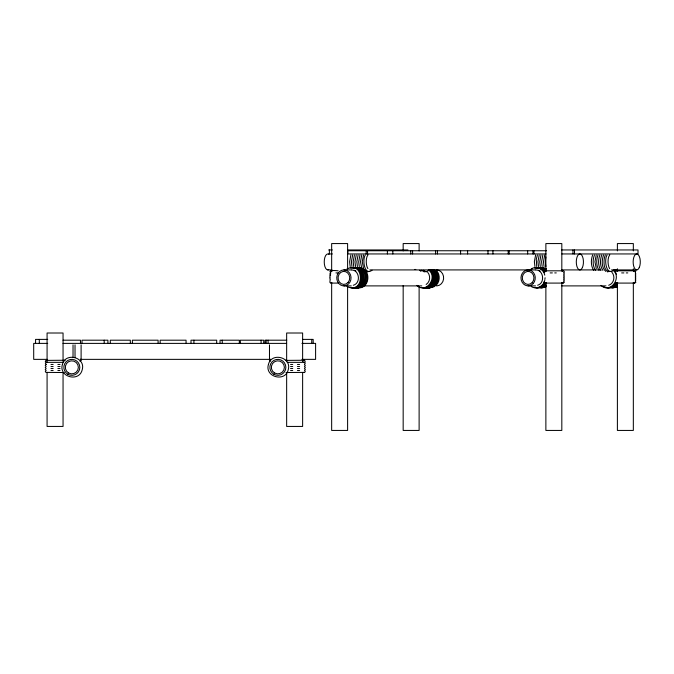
<?xml version="1.0" encoding="UTF-8"?>
<svg xmlns="http://www.w3.org/2000/svg" width="674" height="674" viewBox="0 0 674 674"><rect width="100%" height="100%" fill="white"/><g stroke="black" fill="none" stroke-linecap="round" stroke-linejoin="round"><path stroke-width="1.01" d="M81.107 344.861L81.107 360.16L80.063 361.357M270.257 361.315L269.516 360.464L270.004 359.124M544.878 279.449L545.089 277.73M543.977 281.774L544.095 282.566M545.83 256.979L545.249 261.756L545.83 266.533M350.868 254.999L349.595 261.756L350.177 266.533M352.654 254.999L351.381 261.756L351.963 266.533M354.431 254.999L353.168 261.756L353.749 266.533M356.217 254.999L354.954 261.756L355.535 266.533M358.096 254.999L356.824 261.756L357.405 266.533M359.967 254.999L358.703 261.756L359.276 266.533M361.753 254.999L360.489 261.756L361.753 268.513M363.539 254.999L362.267 261.756L363.606 268.69M365.325 254.999C362.123 259.515 364.331 276.18 372.073 270.249M535.628 254.999L534.364 261.756L534.945 266.533M537.414 254.999L536.293 259.279L536.723 266.533M539.2 254.999L537.936 261.756L538.509 266.533M540.986 254.999L539.714 261.756L540.295 266.533M542.856 254.999L541.593 261.756L542.174 266.533M544.727 254.999L543.463 261.756L544.044 266.533M592.648 254.999C590.837 259.844 590.761 265.783 593.634 270.249M594.426 254.999C592.623 259.844 592.547 265.783 595.42 270.249M596.212 254.999L594.948 261.756L596.288 268.69M597.998 254.999C596.187 259.844 596.119 265.783 598.984 270.249M599.868 254.999C598.065 259.886 597.939 265.994 601.014 270.417M601.747 254.999C599.936 259.886 599.818 265.994 602.885 270.417M603.533 254.999C601.714 260.206 601.259 267.704 605.977 271.529M605.319 254.999C603.095 259.726 603.003 273.063 610.821 271.411M607.097 254.999C603.904 259.515 606.103 276.18 613.854 270.249M544.769 280.342C543.648 286.29 536.302 289.997 531.129 286.492M63.398 361.037L65.167 360.396M302.971 361.037C304.522 358.509 306.788 362.839 303.536 362.494M368.021 254.73C365.375 258.091 365.999 265.927 367.869 268.623M609.793 254.73C607.156 258.091 607.779 265.927 609.641 268.623M435.682 284.883C439.583 280.569 439.162 273.021 434.418 269.499M436.575 284.883C440.097 280.94 440.097 274.512 436.575 270.577M544.752 282.785C542.831 286.517 538.332 288.801 534.229 287.495M545.645 282.785C543.724 286.517 539.234 288.801 535.122 287.495M546.05 283.484C544.103 286.888 539.79 288.666 536.015 287.495M615.91 282.785C613.98 286.517 609.49 288.801 605.387 287.495M616.803 282.785C614.882 286.517 610.383 288.801 606.28 287.495M617.696 282.785C615.775 286.517 611.284 288.801 607.173 287.495M562.133 271.336C563.043 269.836 565.486 271.833 563.776 272.768M633.644 271.336L635.287 270.956M429.085 270.249L426.204 271.908L423.323 270.249M426.153 284.487C430.206 281.833 430.779 275.792 427.619 272.203M530.758 270.038L532.022 268.968M546.024 284.883L541.812 287.537L536.951 287.495M546.328 285.414L542.755 287.537L537.894 287.495M617.182 284.883L612.969 287.537L608.108 287.495M617.485 285.414L613.913 287.537L609.052 287.495M331.776 282.785C328.617 283.931 330.471 280.443 330.075 279.306C331.136 279.171 328.626 277.831 330.319 277.14C330.344 277.157 328.937 275.27 330.614 275.043M545.991 282.785L544.289 282.785M563.776 274.866L564.374 273.956L563.776 273.054M563.776 276.955L564.374 276.054L563.776 275.144M563.776 278.952L564.374 278.05L563.776 277.14M563.776 280.948L564.374 280.047L563.776 279.137M617.502 282.785L615.8 282.785M635.287 272.768L635.734 271.336M635.287 274.866L635.894 273.956L635.287 273.054M635.287 276.955L635.894 276.054L635.287 275.144M635.287 278.952L635.894 278.05L635.287 277.14M635.287 280.948L635.894 280.047L635.287 279.137M369.04 271.411L367.162 271.875M415.782 269.415L415.074 269.566M426.061 271.411L424.182 271.875L421.536 270.249M600.542 269.415L599.624 269.415M609.035 271.411L607.4 271.908M346.908 268.968C364.979 260.223 364.794 295.204 346.908 286.492M353.302 285.271C361.239 283.097 359.318 269.853 351.592 269.962M433.786 286.492L429.094 287.882M434.679 286.492L429.987 287.882L426.608 287.495M531.129 268.968C536.31 265.446 543.674 269.187 544.777 275.144M545.965 286.492L541.273 287.882L538.787 287.495M546.125 286.829L542.166 287.882L539.68 287.495M608.681 285.271C614.056 283.577 615.514 276.23 611.84 272.203M617.123 286.492L612.43 287.882L609.945 287.495M617.274 286.829L613.323 287.882L610.838 287.495M46.144 364.482L45.251 365.493L46.144 366.504L45.251 367.49L46.144 368.501L45.251 369.487L46.144 370.498L45.293 371.214L45.849 372.393L64.257 372.528M47.062 372.393L46.455 372.528M285.422 360.396L304.134 360.253M304.446 364.407L305.305 363.126L303.536 362.208M286.635 372.393L286.029 372.528L304.741 372.393L305.305 371.214L304.446 370.473L305.347 369.487L304.446 368.476L305.347 367.49L304.446 366.479L305.347 365.493L304.446 364.482M360.312 287.537C371.93 284.504 367.338 264.612 355.569 267.915M537.633 285.228C545.182 283.333 543.741 269.811 535.822 269.962M545.544 287.495L540.573 287.495M616.702 287.495L611.731 287.495M350.118 267.915C365.173 264.09 364.904 291.53 350 287.495M351.011 267.915C366.075 264.09 365.797 291.53 350.893 287.495M351.904 267.915C366.968 264.09 366.69 291.53 351.794 287.495M352.839 267.915C367.903 264.09 367.633 291.53 352.729 287.495M353.774 267.915C369.529 263.517 370.363 291.058 354.558 287.495M357.945 287.882C370.565 288.994 371.441 267.62 358.838 267.57M534.339 267.915C538.425 266.702 542.84 268.977 544.752 272.667M535.232 267.915L539.984 267.915L544.188 270.577M536.125 267.915L540.877 267.915L545.089 270.577M537.068 267.915L541.812 267.915L546.024 270.577M538.004 267.915L542.755 267.915L546.328 270.038M538.897 267.915L543.648 267.915L545.965 268.968M539.79 267.915L543.059 267.57M338.163 270.813C337.185 270.662 327.193 269.541 330.614 272.877M330.926 272.911L329.721 273.956L330.614 274.967M563.178 270.813L545.14 270.813L544.095 271.336L544.095 272.389M634.689 270.813L616.651 270.813L615.615 271.336L615.615 272.389M545.14 283.088L563.178 283.088L564.332 282.313L563.776 281.134M616.651 283.088L634.689 283.088L635.852 282.313L635.287 281.134M64.561 360.253L45.849 360.396L45.293 361.576L46.767 362.385M46.767 362.317L45.293 363.126L46.144 364.407M328.659 249.953L332.383 249.953M347.54 249.953L407.922 249.953M561.669 249.953L638.008 249.953L638.008 253.946L561.922 253.946M546.437 250.753L347.843 250.753L347.843 253.946L546.083 253.946M328.659 253.946L332.383 253.946M327.808 269.92L332.012 269.92M343.9 269.92A7.987 7.144 -90 0 1 350.084 281.901A7.987 7.144 -90 0 1 337.716 281.901A7.987 7.144 -90 0 1 343.9 269.92L351.264 269.92M369.824 269.92L535.493 269.92M561.804 269.92L600.736 269.92M611.52 269.92L636.728 269.92M335.93 272.911L338.163 272.911M550.144 272.911L552.377 272.911M554.727 272.911L556.269 272.911M621.655 272.911L623.888 272.911M626.247 272.911L627.789 272.911M330.926 283.088L338.163 283.088M343.9 285.894L351.264 285.894M363.893 285.894L421.772 285.894M528.121 285.894L535.493 285.894M561.804 285.894L606.002 285.894M47.719 339.393L35.57 339.393L35.57 343.386M302.66 339.393L313.174 339.393L313.174 343.386M63.036 340.193L80.467 340.193L80.467 343.386L63.036 343.386M286.728 340.193L265.025 340.193L265.025 343.386M47.719 343.386L33.7 343.386L33.7 359.36L47.374 359.36M81.032 343.386L286.61 343.386M301.927 343.386L315.601 343.386L315.601 359.36L301.927 359.36M81.032 359.36L270.367 359.36M46.455 362.351L63.348 362.351M287.242 362.351L304.134 362.351M50.98 364.449L53.162 364.449M57.854 364.449L60.037 364.449M290.553 364.449L292.735 364.449M297.428 364.449L299.61 364.449M50.98 366.538L53.162 366.538M57.854 366.538L60.037 366.538M290.553 366.538L292.735 366.538M297.428 366.538L299.61 366.538M50.98 368.535L53.162 368.535M57.854 368.535L60.037 368.535M290.553 368.535L292.735 368.535M297.428 368.535L299.61 368.535M50.98 370.531L53.162 370.531M57.854 370.531L60.037 370.531M290.553 370.531L292.735 370.531M297.428 370.531L299.61 370.531M286.029 360.253L286.88 360.565M304.134 372.528L303.536 372.393M46.455 360.253L47.5 360.784M616.651 270.813L617.696 271.336M545.14 270.813L546.184 271.336M634.689 283.088L633.838 282.785M563.178 283.088L562.327 282.785M330.926 270.813L331.962 271.336M542.166 267.57L546.125 268.631M356.15 267.57C369.841 267.629 366.883 291.286 353.665 287.495M358.838 287.882L355.451 287.495M415.319 269.524L414.855 269.415M538.534 270.223L540.118 270.965M425.715 287.495C435.783 290.604 441.832 275.093 433.525 269.499M424.822 287.495C434.89 290.604 440.939 275.093 432.632 269.499M423.887 287.495C433.946 290.604 440.004 275.093 431.689 269.499M422.943 287.495C433.011 290.604 439.069 275.093 430.753 269.499M422.05 287.495C432.118 290.604 438.176 275.093 429.86 269.499M421.157 287.495C431.225 290.604 437.274 275.093 428.967 269.499M354.305 270.223L355.897 270.965M603.179 286.492L604.654 287.158M615.918 269.499L617.182 270.577M614.983 269.499L616.238 270.577M614.09 269.499L615.345 270.577M601.023 285.414C609.894 293.99 621.866 278.413 613.559 270.577M417.695 285.414L418.958 286.492M416.802 285.414C425.673 293.99 437.637 278.413 429.338 270.577M80.585 359.124L81.107 360.16M420.997 271.411L419.759 270.249M614.452 270.577L616.516 274.293M633.333 250.913L633.333 243.567L617.392 243.567L617.392 250.913M633.333 268.766L633.333 270.864M633.333 282.406L633.333 430.433L617.392 430.433L617.392 282.406M617.392 268.766L617.392 270.864M574.509 249.953L574.509 253.946M572.976 249.953L572.976 253.946M561.821 270.864L561.821 243.567L545.873 243.567L545.873 270.864M561.821 282.406L561.821 430.433L545.873 430.433L545.873 282.406M533.943 250.753L533.943 253.946M532.966 250.753L532.966 253.946M527.666 250.753L527.666 253.946M509.131 250.753L509.131 253.946M508.213 250.753L508.213 253.946M492.93 250.753L492.93 253.946M487.984 250.753L487.984 253.946M467.613 250.753L467.613 253.946M460.586 250.753L460.586 253.946M437.418 250.753L437.418 253.946M435.581 250.753L435.581 253.946M419.118 250.913L419.118 243.567L403.17 243.567L403.17 250.913M419.118 286.61L419.118 430.433L403.17 430.433L403.17 285.557M412.598 250.753L412.598 253.946M410.761 250.753L410.761 253.946M392.832 250.753L392.832 253.946M387.39 250.753L387.39 253.946M367.549 250.753L367.549 253.946M366.176 250.753L366.176 253.946M347.607 268.766L347.607 243.567L331.659 243.567L331.659 270.864M347.607 286.61L347.607 430.433L331.659 430.433L331.659 282.406M329.375 249.953L329.375 253.946M311.75 339.393L311.75 343.386M302.626 361.348L302.626 333.007L286.652 333.007L286.652 361.348M302.626 372.899L302.626 426.44L286.652 426.44L286.652 372.899M269.482 344.861L269.482 360.16M268.1 340.193L268.1 343.386M266.154 340.193L266.154 343.386M263.736 343.386L263.736 340.193L240.348 340.193L240.348 343.386M261.082 340.193L261.082 343.386M239.321 343.386L239.321 340.193L220.044 340.193L220.044 343.386M222.235 340.193L222.235 343.386M216.699 343.386L216.699 340.193L190.995 340.193L190.995 343.386M193.918 340.193L193.918 343.386M186.058 343.386L186.058 340.193L160.151 340.193L160.151 343.386M158.095 343.386L158.095 340.193L132.39 340.193L132.39 343.386M130.335 343.386L130.335 340.193L110.283 340.193L110.283 343.386M107.916 343.386L107.916 340.193L82.009 340.193L82.009 343.386M104.192 340.193L104.192 343.386M75.025 344.861L75.025 357.532M73.028 344.861L73.028 357.532M63.053 361.348L63.053 333.007L47.079 333.007L47.079 361.348M63.053 372.899L63.053 426.44L47.079 426.44L47.079 372.899M39.311 339.393L39.311 343.386M436.508 269.92A7.987 7.144 -90 0 1 443.585 278.943A7.987 7.144 -90 0 1 434.663 285.616M328.735 269.651A7.987 3.572 -90 0 1 324.236 261.933A7.987 3.572 -90 0 1 328.735 254.216M62.37 364.541C58.537 377.069 79.237 382.503 82.194 369.799C86.019 357.262 65.319 351.828 62.37 364.541M268.404 364.541C264.57 377.069 285.271 382.503 288.228 369.799C292.053 357.262 271.352 351.828 268.404 364.541M348.028 282.516A6.529 5.839 -90 0 0 345.408 271.605A6.529 5.839 -90 0 0 338.264 279.592A6.529 5.839 -90 0 0 348.028 282.516M533.176 283.552A7.987 7.144 -90 0 0 529.975 270.19A7.987 7.144 -90 0 0 521.229 279.971A7.987 7.144 -90 0 0 533.176 283.552M532.249 282.516A6.529 5.839 -90 0 0 529.638 271.605A6.529 5.839 -90 0 0 522.485 279.592A6.529 5.839 -90 0 0 532.249 282.516M639.255 267.578A7.987 3.572 -90 0 0 637.646 254.216A7.987 3.572 -90 0 0 633.274 263.997A7.987 3.572 -90 0 0 639.255 267.578M582.395 267.578A7.987 3.572 -90 0 0 580.794 254.216A7.987 3.572 -90 0 0 576.413 263.997A7.987 3.572 -90 0 0 582.395 267.578M273.871 374.264A7.987 7.987 0 0 0 285.852 367.347A7.987 7.987 0 0 0 273.871 360.43A7.987 7.987 0 0 0 273.871 374.264M274.604 373A6.529 6.529 0 0 0 284.394 367.347A6.529 6.529 0 0 0 274.604 361.694A6.529 6.529 0 0 0 274.604 373M67.838 374.264A7.987 7.987 0 0 0 79.818 367.347A7.987 7.987 0 0 0 67.838 360.43A7.987 7.987 0 0 0 67.838 374.264M68.571 373A6.529 6.529 0 0 0 78.361 367.347A6.529 6.529 0 0 0 68.571 361.694A6.529 6.529 0 0 0 68.571 373"/></g></svg>
